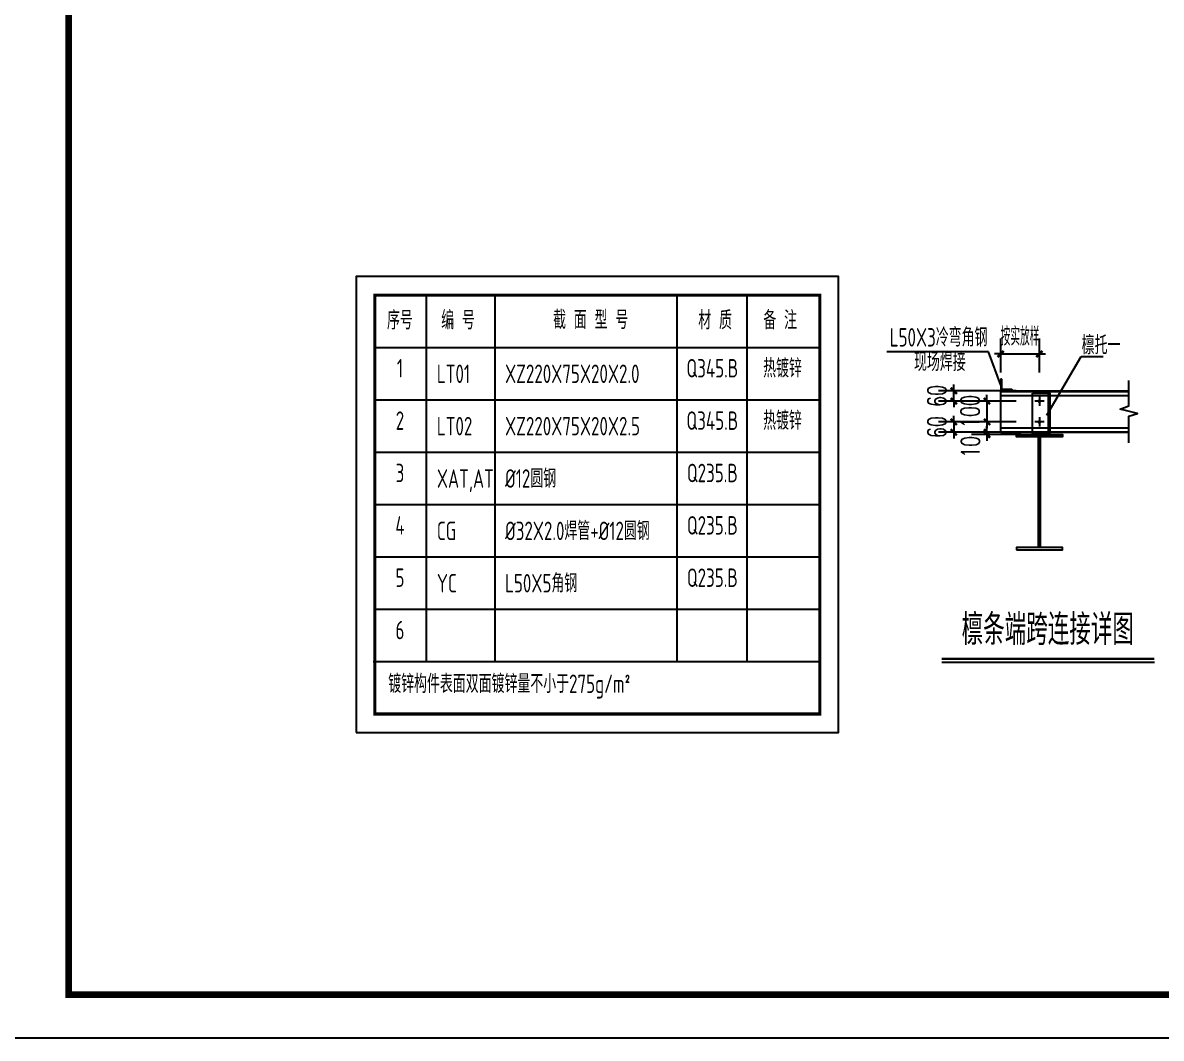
# Model space of a CAD drawing. Extents: x 180850 to 1399066, y 113487 to 334416.
# Drawn here: x 921215 to 958232, y 136382 to 169403 of the extents above; entities that cross this region are included whole.
import ezdxf
from ezdxf.enums import TextEntityAlignment as Align

# ---------------------------------------------------------------- set-up
doc = ezdxf.new("R2010")
doc.units = 0
doc.header["$LTSCALE"] = 1000
for name, color, linetype in [('AXIS', 3, 'Continuous'), ('BOLT', 251, 'Continuous'), ('GL', 150, 'Continuous'), ('LK 轮廓', 3, 'Continuous'), ('LT', 27, 'Continuous'), ('NUM', 7, 'Continuous'), ('PUB_TITLE', 4, 'Continuous'), ('TEXT', 7, 'Continuous'), ('THIN', 7, 'Continuous'), ('XG', 6, 'Continuous')]:
    doc.layers.add(name, color=color, linetype=linetype)
doc.styles.add('_TCH_DIM_T3', font='SIMPLEX', dxfattribs={"width": 0.705882, "bigfont": 'GBCBIG'})
doc.styles.add('TSSD_Label', font='tssdeng.shx', dxfattribs={"width": 0.7, "bigfont": 'hztxt.shx'})
doc.dimstyles.new('TCH-200-1', dxfattribs={"dimtxt": 595, "dimasz": 200, "dimexe": 500, "dimexo": 600, "dimgap": 252.5, "dimtad": 1, "dimdec": 0, "dimzin": 0, "dimdsep": 46, "dimtxsty": '_TCH_DIM_T3', "dimblk": 'ARCHTICK', "dimcen": 0.09, "dimclrd": 3, "dimclre": 3, "dimclrt": 7, "dimazin": 2, "dimtfac": 1, "dimtdec": 0, "dimtix": 1, "dimtmove": 2, "dimatfit": 3, "dimfxl": 1, "dimtolj": 1, "dimtzin": 0, "dimarcsym": 0})

# ---------------------------------------------------------------- blocks, each defined once
blk = doc.blocks.new('_ArchTick')
at = {"color": 0, "linetype": 'ByBlock', "const_width": 0.4}
blk.add_lwpolyline([(-0.5, -0.5), (0.5, 0.5)], dxfattribs=at)
blk = doc.blocks.new('*D118')
at = {"layer": 'AXIS', "color": 3, "lineweight": -2, "transparency": 16777216}
for p, q in [((953012, 158036), (953012, 159134)), ((954270, 158036), (954270, 159134)), ((953012, 158634), (952812, 158634)), ((953012, 158634), (954270, 158634)), ((954270, 158634), (954470, 158634))]:
    blk.add_line(p, q, dxfattribs=at)
at = {"layer": 'Defpoints', "color": 0, "transparency": 16777216}
for p in [(954270, 158634), (953012, 157436), (954270, 157436)]:
    blk.add_point(p, dxfattribs=at)
at = {"layer": 'AXIS', "color": 3, "lineweight": -2, "transparency": 16777216, "xscale": 200, "yscale": 200, "zscale": 200}
blk.add_blockref('_ArchTick', (953012, 158634), dxfattribs=at)
at = {"layer": 'AXIS', "color": 3, "lineweight": -2, "transparency": 16777216, "xscale": 200, "yscale": 200, "zscale": 200, "rotation": 180}
blk.add_blockref('_ArchTick', (954270, 158634), dxfattribs=at)
at = {"layer": 'AXIS', "color": 7, "transparency": 16777216, "insert": (953641, 159204), "char_height": 595, "attachment_point": 5, "style": '_TCH_DIM_T3'}
blk.add_mtext('\\A1;按实放样', dxfattribs=at)
blk = doc.blocks.new('*D344')
at = {"layer": 'AXIS', "color": 3, "lineweight": -2, "transparency": 16777216}
for p, q in [((953520, 157436), (950988, 157436)), ((951488, 157436), (951488, 157636)), ((951488, 157099), (951488, 157436)), ((953520, 157099), (950988, 157099)), ((951488, 157099), (951488, 156899))]:
    blk.add_line(p, q, dxfattribs=at)
at = {"layer": 'Defpoints', "color": 0, "transparency": 16777216}
for p in [(951488, 157436), (954120, 157436), (954120, 157099)]:
    blk.add_point(p, dxfattribs=at)
at = {"layer": 'AXIS', "color": 3, "lineweight": -2, "transparency": 16777216, "xscale": 200, "yscale": 200, "zscale": 200}
for p, rotation in [((951488, 157436), 270), ((951488, 157099), 90)]:
    blk.add_blockref('_ArchTick', p, dxfattribs=dict(at, rotation=rotation))
at = {"layer": 'AXIS', "color": 7, "transparency": 16777216, "insert": (950938, 157267), "char_height": 595, "attachment_point": 5, "rotation": 90, "style": '_TCH_DIM_T3'}
blk.add_mtext('\\A1;60', dxfattribs=at)
blk = doc.blocks.new('*D345')
at = {"layer": 'AXIS', "color": 3, "lineweight": -2, "transparency": 16777216}
for p, q in [((953520, 157099), (952066, 157099)), ((952566, 157099), (952566, 157299)), ((952566, 157099), (952566, 156424)), ((953520, 156424), (952066, 156424)), ((952566, 156424), (952566, 156224))]:
    blk.add_line(p, q, dxfattribs=at)
at = {"layer": 'Defpoints', "color": 0, "transparency": 16777216}
for p in [(954120, 157099), (952566, 156424), (954120, 156424)]:
    blk.add_point(p, dxfattribs=at)
at = {"layer": 'AXIS', "color": 3, "lineweight": -2, "transparency": 16777216, "xscale": 200, "yscale": 200, "zscale": 200}
for p, rotation in [((952566, 157099), 270), ((952566, 156424), 90)]:
    blk.add_blockref('_ArchTick', p, dxfattribs=dict(at, rotation=rotation))
at = {"layer": 'AXIS', "color": 7, "transparency": 16777216, "insert": (952016, 156761), "char_height": 595, "attachment_point": 5, "rotation": 90, "style": '_TCH_DIM_T3'}
blk.add_mtext('\\A1;100', dxfattribs=at)
blk = doc.blocks.new('*D346')
at = {"layer": 'AXIS', "color": 3, "lineweight": -2, "transparency": 16777216}
for p, q in [((951488, 156424), (951488, 156624)), ((953520, 156424), (950988, 156424)), ((951488, 156424), (951488, 156086)), ((953520, 156086), (950988, 156086)), ((951488, 156086), (951488, 155886))]:
    blk.add_line(p, q, dxfattribs=at)
at = {"layer": 'Defpoints', "color": 0, "transparency": 16777216}
for p in [(954120, 156424), (951488, 156086), (954120, 156086)]:
    blk.add_point(p, dxfattribs=at)
at = {"layer": 'AXIS', "color": 3, "lineweight": -2, "transparency": 16777216, "xscale": 200, "yscale": 200, "zscale": 200}
for p, rotation in [((951488, 156424), 270), ((951488, 156086), 90)]:
    blk.add_blockref('_ArchTick', p, dxfattribs=dict(at, rotation=rotation))
at = {"layer": 'AXIS', "color": 7, "transparency": 16777216, "insert": (950938, 156255), "char_height": 595, "attachment_point": 5, "rotation": 90, "style": '_TCH_DIM_T3'}
blk.add_mtext('\\A1;60', dxfattribs=at)
blk = doc.blocks.new('*D347')
at = {"layer": 'AXIS', "color": 3, "lineweight": -2, "transparency": 16777216}
for p, q in [((952566, 156086), (952566, 156286)), ((953670, 156086), (952066, 156086)), ((953670, 156011), (952066, 156011)), ((952566, 156011), (952566, 156086)), ((952566, 156011), (952566, 155811))]:
    blk.add_line(p, q, dxfattribs=at)
at = {"layer": 'Defpoints', "color": 0, "transparency": 16777216}
for p in [(952566, 156086), (954270, 156086), (954270, 156011)]:
    blk.add_point(p, dxfattribs=at)
at = {"layer": 'AXIS', "color": 3, "lineweight": -2, "transparency": 16777216, "xscale": 200, "yscale": 200, "zscale": 200}
for p, rotation in [((952566, 156086), 270), ((952566, 156011), 90)]:
    blk.add_blockref('_ArchTick', p, dxfattribs=dict(at, rotation=rotation))
at = {"layer": 'AXIS', "color": 7, "transparency": 16777216, "insert": (952029, 155611), "char_height": 595, "attachment_point": 5, "rotation": 90, "style": '_TCH_DIM_T3'}
blk.add_mtext('\\A1;10', dxfattribs=at)

msp = doc.modelspace()

# ---------------------------------------------------------------- linework, layer by layer
at = {"layer": 'AXIS'}
for p, q in [((934326.91, 160547.03), (934326.91, 148627.56)), ((936563.61, 160547.03), (936563.61, 148627.56)), ((942482.84, 160547.03), (942482.84, 148627.56)), ((944762.02, 160547.03), (944762.02, 148627.56)), ((932659.51, 158844.24), (947132.78, 158844.24)), ((952612.95, 158702.66), (949310.7, 158702.66)), ((953012.01, 157623.54), (952612.95, 158702.66)), ((954512.67, 156645.32), (955628.97, 158549.45)), ((955628.97, 158549.45), (956346.04, 158549.45)), ((932659.51, 157141.46), (947132.78, 157141.46)), ((932659.51, 155438.68), (947132.78, 155438.68)), ((932659.51, 153735.9), (947132.78, 153735.9)), ((932659.51, 153735.9), (947132.78, 153735.9)), ((932659.51, 152033.12), (947132.78, 152033.12)), ((932659.51, 152033.12), (947132.78, 152033.12)), ((932659.51, 150330.34), (947132.78, 150330.34)), ((932659.51, 150330.34), (947132.78, 150330.34)), ((932608.01, 148627.56), (947081.28, 148627.56))]:
    msp.add_line(p, q, dxfattribs=at)
msp.add_lwpolyline([(932059.53, 146324.79), (947732.77, 146324.79), (947732.77, 161147.01), (932059.53, 161147.01)], close=True, dxfattribs=at)
at = {"layer": 'AXIS', "const_width": 100}
msp.add_lwpolyline([(932659.51, 146924.77), (947132.78, 146924.77), (947132.78, 160547.03), (932659.51, 160547.03)], close=True, dxfattribs=at)
at = {"layer": 'BOLT'}
for p, q in [((954420.32, 157098.54), (954120.32, 157098.54)), ((954270.32, 157248.54), (954270.32, 156948.54)), ((954420.32, 156423.54), (954120.32, 156423.54)), ((954270.32, 156573.54), (954270.32, 156273.54))]:
    msp.add_line(p, q, dxfattribs=at)
at = {"layer": 'BOLT', "const_width": 60}
for points in [[(954240.32, 157098.54, 1), (954300.32, 157098.54, 1)], [(954240.32, 156423.54, 1), (954300.32, 156423.54, 1)]]:
    msp.add_lwpolyline(points, format="xyb", close=True, dxfattribs=at)
at = {"layer": 'GL'}
for points in [[(953520.32, 156011.04), (955020.32, 156011.04), (955020.32, 155936.04), (953520.32, 155936.04)], [(954240.32, 155936.04), (954300.32, 155936.04), (954300.32, 152336.04), (954240.32, 152336.04)], [(953520.32, 152261.04), (955020.32, 152261.04), (955020.32, 152336.04), (953520.32, 152336.04)]]:
    msp.add_lwpolyline(points, close=True, dxfattribs=at)
at = {"layer": 'LK 轮廓'}
msp.add_line((932659.51, 158844.24), (947132.78, 158844.24), dxfattribs=at)
at = {"layer": 'LT', "linetype": 'ByBlock'}
for p, q in [((953012.01, 156086.04), (953012.01, 157436.04)), ((953012.01, 157436.04), (957181.47, 157436.04)), ((953012.01, 157417.29), (957181.47, 157417.29)), ((953012.01, 157286.04), (957181.47, 157286.04)), ((953012.01, 156236.04), (957181.47, 156236.04)), ((953012.01, 156104.79), (957181.47, 156104.79)), ((953012.01, 156086.04), (957181.47, 156086.04))]:
    msp.add_line(p, q, dxfattribs=at)
msp.add_lwpolyline([(957181.47, 155748.54), (957181.47, 156086.04), (957181.47, 156610.26), (957462.72, 156700.26), (956900.93, 156833.36), (957181.47, 156943.26), (957181.47, 157436.04), (957181.47, 157773.54)], dxfattribs=at)
at = {"layer": 'NUM', "linetype": 'ByBlock', "const_width": 75}
msp.add_lwpolyline([(951097.87, 148715.15), (958011.35, 148715.15)], dxfattribs=at)
at = {"layer": 'PUB_TITLE'}
msp.add_lwpolyline([(919169.3, 220381.89), (1038098.48, 220381.89), (1038098.48, 136381.97), (919169.3, 136381.97)], close=True, dxfattribs=at)
at = {"layer": 'PUB_TITLE', "const_width": 212.12}
msp.add_lwpolyline([(922704.65, 137796.11), (922704.65, 218967.75), (1036684.34, 218967.75), (1036684.34, 137796.11)], close=True, dxfattribs=at)
at = {"layer": 'THIN', "linetype": 'ByBlock'}
msp.add_lwpolyline([(951097.87, 148615.15), (958011.35, 148615.15)], dxfattribs=at)
at = {"layer": 'XG'}
msp.add_line((954562.82, 156011.04), (954562.82, 157361.04), dxfattribs=at)
msp.add_lwpolyline([(953012.01, 157436.04), (953387.01, 157436.04), (953387.01, 157461.04, 0.41421356), (953374.51, 157473.54), (953090.76, 157473.54, -0.41421356), (953049.51, 157514.79), (953049.51, 157798.54, 0.41421356), (953037.01, 157811.04), (953012.01, 157811.04)], format="xyb", close=True, dxfattribs=at)
msp.add_lwpolyline([(954045.32, 157361.04), (954607.82, 157361.04), (954607.82, 156011.04), (954045.32, 156011.04)], close=True, dxfattribs=at)

# ---------------------------------------------------------------- texts
at = {"layer": 'TEXT', "style": 'TSSD_Label', "width": 0.7}
for s, height, p in [('序号', 600, (933479.06, 159252.94)), ('编 号', 600, (935368.44, 159252.94)), ('截 面 型 号', 600, (939680.36, 159265.46)), ('材 质', 600, (943725.94, 159252.94)), ('备 注', 600, (945841.23, 159252.94)), ('1', 600, (933479.06, 157688.7)), ('Q345.B', 600, (943636.7, 157688.7)), ('热镀锌', 600, (945917.99, 157688.7)), ('2', 600, (933479.06, 155985.92)), ('Q345.B', 600, (943636.7, 155985.92)), ('热镀锌', 600, (945917.99, 155985.92)), ('3', 600, (933479.06, 154283.14)), ('Q235.B', 600, (943636.7, 154283.14)), ('4', 600, (933479.06, 152580.36)), ('Q235.B', 600, (943636.7, 152580.36)), ('5', 600, (933479.06, 150877.57)), ('Q235.B', 600, (943636.7, 150877.57)), ('6', 600, (933479.06, 149174.79)), ('镀锌构件表面双面镀锌量不小于275g/m%%1402%%141', 599.9998, (937034.22, 147429.36))]:
    msp.add_text(s, height=height, dxfattribs=at).set_placement(p, align=Align.BOTTOM_CENTER)
for s, height, p in [('L50X3冷弯角钢', 600, (949402.84, 158874.1)), ('檩托一', 600, (955644.85, 158621.19)), ('现场焊接', 600, (950192.51, 158075.06)), ('LT01', 600, (934679.7, 157688.7)), ('XZ220X75X20X2.0', 599.9998, (936896.47, 157688.7)), ('LT02', 600, (934679.7, 155985.92)), ('XZ220X75X20X2.5', 599.9998, (936896.47, 155985.92)), ('XAT,AT', 600, (934679.7, 154283.14)), ('%%C12圆钢', 600, (936896.47, 154283.14)), ('CG', 600, (934679.7, 152580.36)), ('%%C32X2.0焊管+%%C12圆钢', 599.9998, (936896.47, 152580.36)), ('YC', 600, (934679.7, 150877.57)), ('L50X5角钢', 600, (936896.47, 150877.57))]:
    msp.add_text(s, height=height, dxfattribs=at).set_placement(p)
msp.add_text('檩条端跨连接详图', height=1000, dxfattribs=at).set_placement((951742.68, 148870.9), align=Align.BOTTOM_LEFT)

# ---------------------------------------------------------------- dimensions: what is measured, and where the dimension line sits
at = {"layer": 'AXIS'}
dim = msp.add_linear_dim(base=(954270.32, 158634.16), p1=(953012.01, 157436.04), p2=(954270.32, 157436.04), text='按实放样', dimstyle='TCH-200-1', dxfattribs=at)
dim.commit()
dim.dimension.update_dxf_attribs({"geometry": '*D118', "text_midpoint": (953641.17, 159203.85)})
for base, p1, p2, text, picture, middle in [((951488.38, 157436.04), (954120.32, 157098.54), (954120.32, 157436.04), '60', '*D344', (950938.38, 157267.29)), ((952565.81, 156423.54), (954120.32, 157098.54), (954120.32, 156423.54), '100', '*D345', (952015.81, 156761.04)), ((951488.38, 156086.04), (954120.32, 156423.54), (954120.32, 156086.04), '60', '*D346', (950938.38, 156254.79))]:
    dim = msp.add_linear_dim(base=base, p1=p1, p2=p2, angle=90, text=text, dimstyle='TCH-200-1', dxfattribs=at)
    dim.commit()
    dim.dimension.update_dxf_attribs({"geometry": picture, "text_midpoint": middle})
dim = msp.add_linear_dim(base=(952565.81, 156086.04), p1=(954270.32, 156011.04), p2=(954270.32, 156086.04), angle=90, text='10', dimstyle='TCH-200-1', dxfattribs=at)
dim.commit()
dim.dimension.update_dxf_attribs({"geometry": '*D347', "text_midpoint": (952029.48, 155611.48), "dimtype": 160})

doc.saveas('drawing.dxf')
